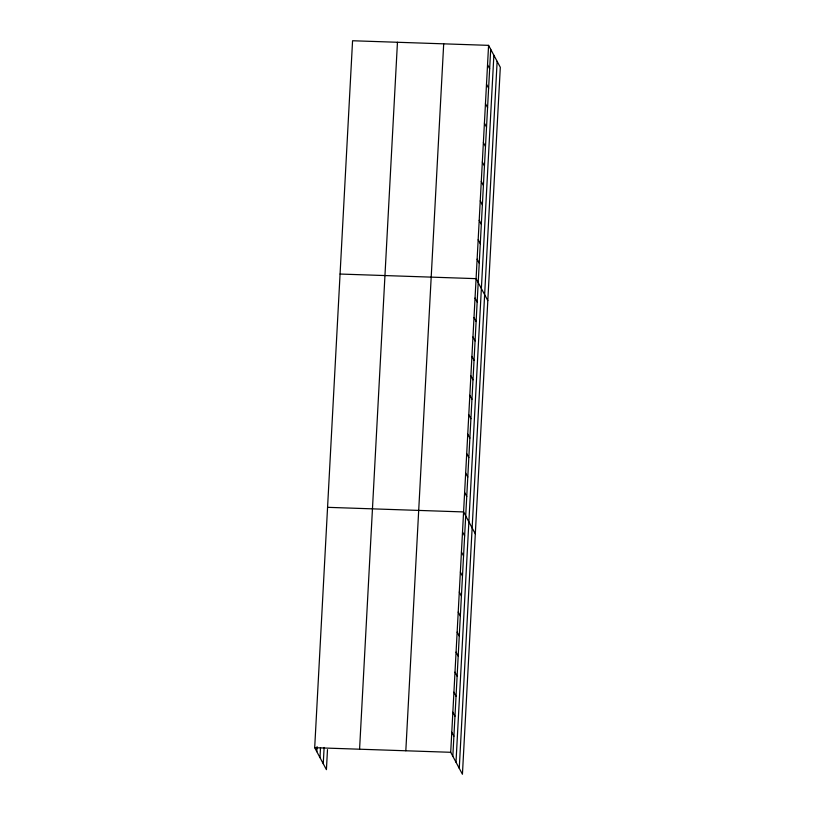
<?xml version="1.0" encoding="UTF-8"?>
<svg xmlns="http://www.w3.org/2000/svg" width="815" height="815" viewBox="0 0 815 815"><rect width="100%" height="100%" fill="white"/><g stroke="black" fill="none" stroke-linecap="round" stroke-linejoin="round"><path stroke-width="1.22" d="M327.487 749.617L326.418 769.645L314.692 747.691L352.569 40.75L488.582 45.355L500.308 67.309L462.431 774.25L450.705 752.296L488.582 45.355M316.821 751.664L317.086 746.652M319.989 757.593L320.519 747.579M323.249 763.706L324.126 747.437M359.578 749.209L397.455 42.268M405.819 750.768L443.696 43.837M452.824 756.269L490.701 49.328M455.993 762.198L493.87 55.267M459.263 768.311L497.14 61.38M340.069 274.044L476.082 278.649L487.808 300.603M327.569 507.327L463.582 511.932L475.308 533.886M314.692 747.691L450.705 752.296M487.543 64.793L489.662 68.766M486.494 84.24L488.623 88.214M485.455 103.678L487.574 107.651M484.416 123.116L486.535 127.089M483.377 142.554L485.496 146.537M482.327 162.002L484.456 165.975M481.288 181.439L483.407 185.412M480.249 200.877L482.368 204.85M479.21 220.325L481.329 224.298M478.161 239.763L480.29 243.736M477.121 259.201L479.24 263.174M475.043 298.086L477.162 302.059M473.994 317.524L476.123 321.497M472.955 336.962L475.074 340.945M471.916 356.41L474.035 360.383M470.876 375.847L472.995 379.821M469.827 395.285L471.956 399.258M468.788 414.733L470.907 418.706M467.749 434.171L469.868 438.144M466.71 453.609L468.829 457.582M465.66 473.057L467.79 477.03M464.621 492.494L466.74 496.467M462.513 531.961L464.632 535.934M461.433 551.989L463.562 555.962M460.363 572.028L462.482 576.001M459.293 592.057L461.412 596.03M458.213 612.085L460.332 616.059M457.144 632.114L459.263 636.087M456.074 652.143L458.193 656.116M454.994 672.171L457.113 676.144M453.924 692.2L456.043 696.173M452.845 712.229L454.974 716.202M451.775 732.267L453.894 736.24"/></g></svg>
